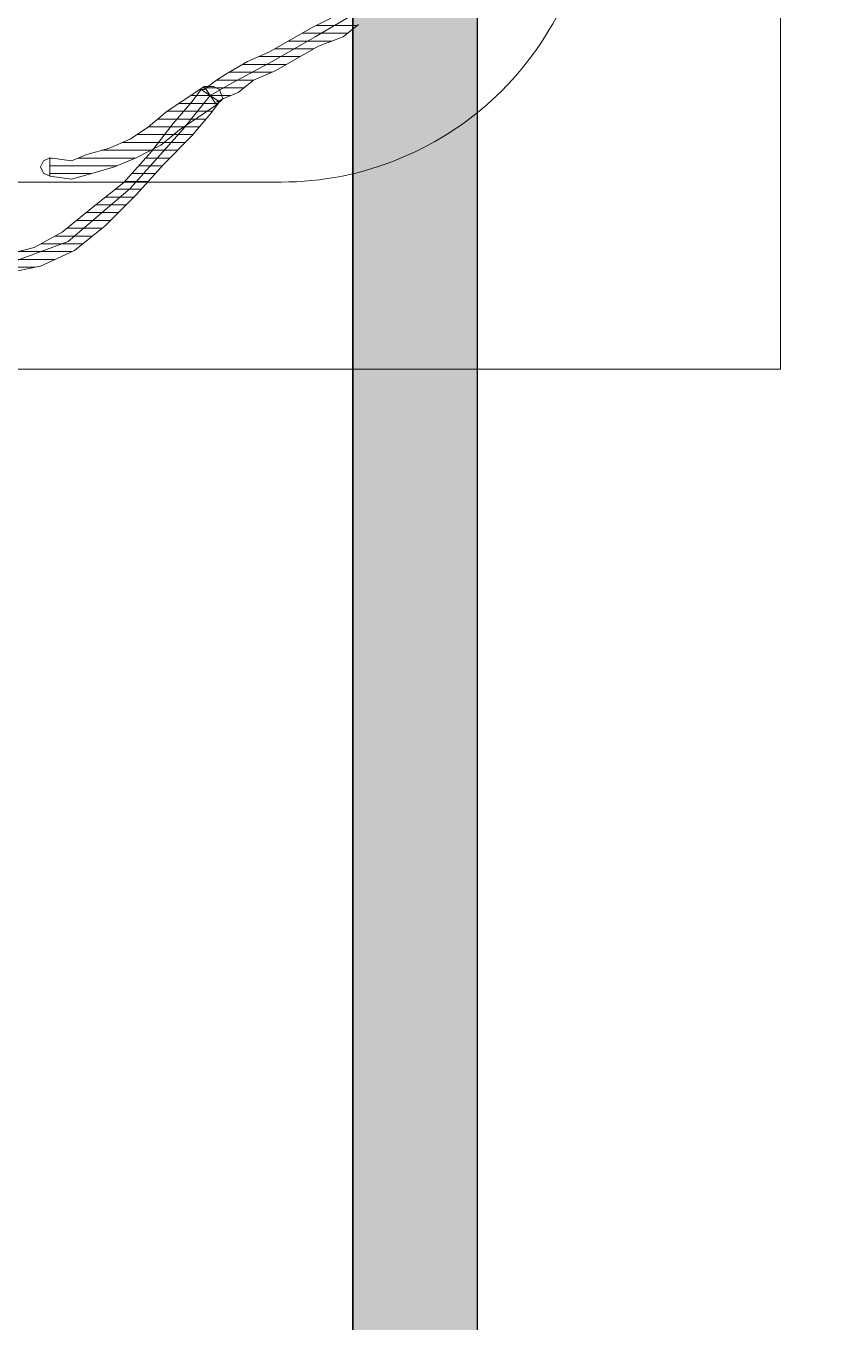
# Model space of a CAD drawing. Header units: centimetres. Extents: x 54005 to 61405, y 90310 to 94744.
# Drawn here: x 56549.72 to 56562.38, y 92815.06 to 92835.84 of the extents above; entities that cross this region are included whole.
import ezdxf

# ---------------------------------------------------------------- set-up
doc = ezdxf.new("R2010")
doc.units = ezdxf.units.CM
doc.header["$LTSCALE"] = 25
doc.linetypes.add('DASHDOT2', pattern=[0.5, 0.25, -0.125, 0, -0.125])
doc.layers.get('0').update_dxf_attribs({"lineweight": 0})
doc.layers.add('BA_axis', color=5, linetype='DASHDOT2')
doc.layers.add('OC-Mutfak_Ekipman', color=252, linetype='Continuous')
pattern_1 = [(360, (-5108.51305, -673.59423), (1e-16, 0.125), [25])]

# ---------------------------------------------------------------- blocks, each defined once
blk = doc.blocks.new('salatabar')
at = {"layer": 'OC-Mutfak_Ekipman'}
h = blk.add_hatch(color=256, dxfattribs=at)
h.dxf.hatch_style = 1
h.paths.add_polyline_path([(93530.033, -81107.494, 0.414212), (93531.033, -81108.494, 0.41421), (93532.033, -81107.494), (93532.045, -80959.494, 0.414217), (93531.045, -80958.494, 0.414216), (93530.045, -80959.494)])
h.paths.add_polyline_path([(93522.033, -81107.493, 0.414217), (93523.033, -81108.493, 0.414216), (93524.033, -81107.493), (93524.045, -80959.493, 0.414212), (93523.045, -80958.493, 0.41421), (93522.045, -80959.493)])
h.paths.add_polyline_path([(93514.033, -81107.493, 0.414217), (93515.033, -81108.493, 0.41421), (93516.033, -81107.493), (93516.045, -80959.493, 0.414217), (93515.045, -80958.493, 0.41421), (93514.045, -80959.493)])
h.paths.add_polyline_path([(93508.045, -80959.492, 0.414217), (93507.045, -80958.492, 0.41421), (93506.045, -80959.492), (93506.033, -81107.492, 0.414217), (93507.033, -81108.492, 0.41421), (93508.033, -81107.492)])
h.paths.add_polyline_path([(93498.033, -81107.492, 0.414217), (93499.033, -81108.492, 0.41421), (93500.033, -81107.492), (93500.045, -80959.492, 0.414217), (93499.045, -80958.492, 0.41421), (93498.045, -80959.492)])
for p, q in [((93506.045, -80959.492), (93506.033, -81107.492)), ((93508.045, -80959.492), (93508.033, -81107.492)), ((93508.033, -81107.492), (93508.045, -80959.492))]:
    blk.add_line(p, q, dxfattribs=at)
blk = doc.blocks.new('by')
at = {"ltscale": 30}
h = blk.add_hatch(dxfattribs=at)
h.set_pattern_fill('DC_LINES', color=256, scale=0.1, style=0)
h.set_pattern_definition(pattern_1)
edge = h.paths.add_edge_path(flags=0)
edge.add_line((6362.856, 2247.557), (6362.708, 2247.508))
edge.add_line((6362.708, 2247.508), (6362.312, 2247.408))
edge.add_line((6362.312, 2247.408), (6361.867, 2247.16))
edge.add_line((6361.867, 2247.16), (6361.372, 2246.763))
edge.add_line((6361.372, 2246.763), (6360.878, 2246.365))
edge.add_line((6360.878, 2246.365), (6360.432, 2245.868))
edge.add_line((6360.432, 2245.868), (6360.086, 2245.421))
edge.add_line((6360.086, 2245.421), (6359.789, 2245.074))
edge.add_line((6359.789, 2245.074), (6359.64, 2244.875))
edge.add_line((6359.64, 2244.875), (6359.343, 2245.074))
edge.add_line((6359.343, 2245.074), (6359.492, 2245.272))
edge.add_line((6359.492, 2245.272), (6359.789, 2245.62))
edge.add_line((6359.789, 2245.62), (6360.234, 2246.067))
edge.add_line((6360.234, 2246.067), (6360.679, 2246.564))
edge.add_line((6360.679, 2246.564), (6361.175, 2247.061))
edge.add_line((6361.175, 2247.061), (6361.669, 2247.458))
edge.add_line((6361.669, 2247.458), (6362.214, 2247.706))
edge.add_line((6362.214, 2247.706), (6362.708, 2247.806))
edge.add_line((6362.708, 2247.806), (6362.559, 2247.756))
edge.add_line((6362.559, 2247.756), (6362.708, 2247.806))
edge.add_line((6362.708, 2247.806), (6362.806, 2247.756))
edge.add_line((6362.806, 2247.756), (6362.856, 2247.657))
edge.add_line((6362.856, 2247.657), (6362.806, 2247.557))
edge.add_line((6362.806, 2247.557), (6362.708, 2247.508))
h = blk.add_hatch(dxfattribs=at)
h.set_pattern_fill('DC_LINES', color=256, scale=0.1, style=0)
h.set_pattern_definition(pattern_1)
edge = h.paths.add_edge_path(flags=0)
edge.add_line((6362.065, 2245.968), (6361.718, 2246.017))
edge.add_line((6361.718, 2246.017), (6361.471, 2245.918))
edge.add_line((6361.471, 2245.918), (6361.125, 2245.819))
edge.add_line((6361.125, 2245.819), (6360.778, 2245.67))
edge.add_line((6360.778, 2245.67), (6360.481, 2245.471))
edge.add_line((6360.481, 2245.471), (6360.184, 2245.223))
edge.add_line((6360.184, 2245.223), (6359.887, 2245.024))
edge.add_line((6359.887, 2245.024), (6359.591, 2244.825))
edge.add_line((6359.591, 2244.825), (6359.393, 2245.123))
edge.add_line((6359.393, 2245.123), (6359.69, 2245.322))
edge.add_line((6359.69, 2245.322), (6359.987, 2245.521))
edge.add_line((6359.987, 2245.521), (6360.284, 2245.769))
edge.add_line((6360.284, 2245.769), (6360.679, 2245.968))
edge.add_line((6360.679, 2245.968), (6361.026, 2246.117))
edge.add_line((6361.026, 2246.117), (6361.372, 2246.216))
edge.add_line((6361.372, 2246.216), (6361.718, 2246.315))
edge.add_line((6361.718, 2246.315), (6362.065, 2246.266))
h = blk.add_hatch(dxfattribs=at)
h.set_pattern_fill('DC_LINES', color=256, scale=0.1, style=0)
h.set_pattern_definition(pattern_1)
edge = h.paths.add_edge_path(flags=0)
edge.add_line((6359.64, 2244.875), (6359.591, 2244.875))
edge.add_line((6359.591, 2244.875), (6359.393, 2244.726))
edge.add_line((6359.393, 2244.726), (6359.245, 2244.627))
edge.add_line((6359.245, 2244.627), (6358.898, 2244.428))
edge.add_line((6358.898, 2244.428), (6358.552, 2244.279))
edge.add_line((6358.552, 2244.279), (6358.206, 2244.08))
edge.add_line((6358.206, 2244.08), (6357.859, 2243.881))
edge.add_line((6357.859, 2243.881), (6357.562, 2243.732))
edge.add_line((6357.562, 2243.732), (6357.315, 2243.534))
edge.add_line((6357.315, 2243.534), (6357.117, 2243.832))
edge.add_line((6357.117, 2243.832), (6357.365, 2244.03))
edge.add_line((6357.365, 2244.03), (6357.76, 2244.179))
edge.add_line((6357.76, 2244.179), (6358.107, 2244.378))
edge.add_line((6358.107, 2244.378), (6358.453, 2244.577))
edge.add_line((6358.453, 2244.577), (6358.8, 2244.726))
edge.add_line((6358.8, 2244.726), (6359.047, 2244.925))
edge.add_line((6359.047, 2244.925), (6359.294, 2245.024))
edge.add_line((6359.294, 2245.024), (6359.393, 2245.074))
edge.add_line((6359.393, 2245.074), (6359.343, 2245.074))
for p, q in [((6362.214, 2247.706, -4.505), (6362.708, 2247.806, -4.505)), ((6361.669, 2247.458, -4.505), (6362.214, 2247.706, -4.505)), ((6361.768, 2247.309, -4.505), (6362.708, 2247.657, -4.505)), ((6361.175, 2247.061, -4.505), (6361.669, 2247.458, -4.505)), ((6362.312, 2247.408, -4.505), (6361.867, 2247.16, -4.505)), ((6362.708, 2247.508, -4.505), (6362.312, 2247.408, -4.505)), ((6360.778, 2246.464, -4.505), (6361.768, 2247.309, -4.505)), ((6361.867, 2247.16, -4.505), (6361.372, 2246.763, -4.505)), ((6360.679, 2246.564, -4.505), (6361.175, 2247.061, -4.505)), ((6361.372, 2246.763, -4.505), (6360.878, 2246.365, -4.505)), ((6360.234, 2246.067, -4.505), (6360.679, 2246.564, -4.505)), ((6359.937, 2245.521, -4.505), (6360.778, 2246.464, -4.505)), ((6360.878, 2246.365, -4.505), (6360.432, 2245.868, -4.505)), ((6361.026, 2246.117, -4.505), (6361.372, 2246.216, -4.505)), ((6361.372, 2246.216, -4.505), (6361.718, 2246.315, -4.505)), ((6361.718, 2246.315, -4.505), (6362.065, 2246.266, -4.505)), ((6362.065, 2246.266, -4.505), (6362.164, 2246.216, -4.505)), ((6362.065, 2245.968, -4.505), (6362.065, 2246.266, -4.505)), ((6362.065, 2246.266, -4.505), (6362.065, 2246.266, -4.505)), ((6362.065, 2246.266, -4.505), (6362.065, 2245.968, -4.505)), ((6362.164, 2246.216, -4.505), (6362.214, 2246.117, -4.505)), ((6359.789, 2245.62, -4.505), (6360.234, 2246.067, -4.505)), ((6360.284, 2245.769, -4.505), (6360.679, 2245.968, -4.505)), ((6360.679, 2245.968, -4.505), (6361.026, 2246.117, -4.505)), ((6361.471, 2245.918, -4.505), (6361.125, 2245.819, -4.505)), ((6361.718, 2246.017, -4.505), (6361.471, 2245.918, -4.505)), ((6362.065, 2245.968, -4.505), (6361.718, 2246.017, -4.505)), ((6362.164, 2246.017, -4.505), (6362.065, 2245.968, -4.505)), ((6362.065, 2245.968, -4.505), (6362.065, 2245.968, -4.505)), ((6362.214, 2246.117, -4.505), (6362.164, 2246.017, -4.505)), ((6359.987, 2245.521, -4.505), (6360.284, 2245.769, -4.505)), ((6360.432, 2245.868, -4.505), (6360.086, 2245.421, -4.505)), ((6361.125, 2245.819, -4.505), (6360.778, 2245.67, -4.505)), ((6359.492, 2245.272, -4.505), (6359.789, 2245.62, -4.505)), ((6359.492, 2244.974, -4.505), (6359.937, 2245.521, -4.505)), ((6359.69, 2245.322, -4.505), (6359.987, 2245.521, -4.505)), ((6360.778, 2245.67, -4.505), (6360.481, 2245.471, -4.505)), ((6359.393, 2245.123, -4.505), (6359.69, 2245.322, -4.505)), ((6360.086, 2245.421, -4.505), (6359.789, 2245.074, -4.505)), ((6360.481, 2245.471, -4.505), (6360.184, 2245.223, -4.505)), ((6359.294, 2245.024, -4.505), (6359.393, 2245.123, -4.505)), ((6359.343, 2245.074, -4.505), (6359.492, 2245.272, -4.505)), ((6359.591, 2244.825, -4.505), (6359.393, 2245.123, -4.505)), ((6359.393, 2245.123, -4.505), (6359.591, 2244.825, -4.505)), ((6360.184, 2245.223, -4.505), (6359.887, 2245.024, -4.505)), ((6358.8, 2244.726, -4.505), (6359.047, 2244.925, -4.505)), ((6359.047, 2244.925, -4.505), (6359.294, 2245.024, -4.505)), ((6359.145, 2244.776, -4.505), (6359.492, 2244.974, -4.505)), ((6359.294, 2245.024, -4.505), (6359.393, 2245.074, -4.505)), ((6359.343, 2244.875, -4.505), (6359.294, 2245.024, -4.505)), ((6359.64, 2244.875, -4.505), (6359.343, 2245.074, -4.505)), ((6359.393, 2245.074, -4.505), (6359.343, 2245.074, -4.505)), ((6359.343, 2245.074, -4.505), (6359.64, 2244.875, -4.505)), ((6359.442, 2244.825, -4.505), (6359.343, 2244.875, -4.505)), ((6359.591, 2244.875, -4.505), (6359.393, 2244.726, -4.505)), ((6359.887, 2245.024, -4.505), (6359.591, 2244.825, -4.505)), ((6359.64, 2244.875, -4.505), (6359.591, 2244.875, -4.505)), ((6359.789, 2245.074, -4.505), (6359.64, 2244.875, -4.505)), ((6359.64, 2244.875, -4.505), (6359.64, 2244.875, -4.505)), ((6358.453, 2244.577, -4.505), (6358.8, 2244.726, -4.505)), ((6358.503, 2244.428, -4.505), (6359.145, 2244.776, -4.505)), ((6359.393, 2244.726, -4.505), (6359.245, 2244.627, -4.505)), ((6359.591, 2244.825, -4.505), (6359.442, 2244.825, -4.505)), ((6359.591, 2244.825, -4.505), (6359.591, 2244.825, -4.505)), ((6358.107, 2244.378, -4.505), (6358.453, 2244.577, -4.505)), ((6359.245, 2244.627, -4.505), (6358.898, 2244.428, -4.505)), ((6357.76, 2244.179, -4.505), (6358.107, 2244.378, -4.505)), ((6357.81, 2244.03, -4.505), (6358.503, 2244.428, -4.505)), ((6358.552, 2244.279, -4.505), (6358.206, 2244.08, -4.505)), ((6358.898, 2244.428, -4.505), (6358.552, 2244.279, -4.505)), ((6357.365, 2244.03, -4.505), (6357.76, 2244.179, -4.505)), ((6358.206, 2244.08, -4.505), (6357.859, 2243.881, -4.505)), ((6357.117, 2243.832, -4.505), (6357.365, 2244.03, -4.505)), ((6357.217, 2243.683, -4.505), (6357.81, 2244.03, -4.505)), ((6357.859, 2243.881, -4.505), (6357.562, 2243.732, -4.505))]:
    blk.add_line(p, q, dxfattribs=at)
at = {"ltscale": 30, "elevation": -4.505}
blk.add_lwpolyline([(6387.358, 2196.359), (6350.358, 2196.359), (6350.358, 2249.359), (6387.358, 2249.359)], close=True, dxfattribs=at)
blk.add_lwpolyline([(6379.358, 2199.359), (6358.358, 2199.359, -0.414214), (6353.358, 2204.359), (6353.358, 2241.359, -0.414214), (6358.358, 2246.359), (6379.358, 2246.359, -0.414214), (6384.358, 2241.359), (6384.358, 2204.359, -0.414214)], format="xyb", close=True, dxfattribs=at)

msp = doc.modelspace()

# ---------------------------------------------------------------- block references
at = {"rotation": 180}
msp.add_blockref('by', (62912.166, 95079.693, 4.505), dxfattribs=at)
at = {"layer": 'BA_axis', "linetype": 'ByBlock', "rotation": 180}
msp.add_blockref('salatabar', (150062.995, 11786.816), dxfattribs=at)

doc.saveas('drawing.dxf')
